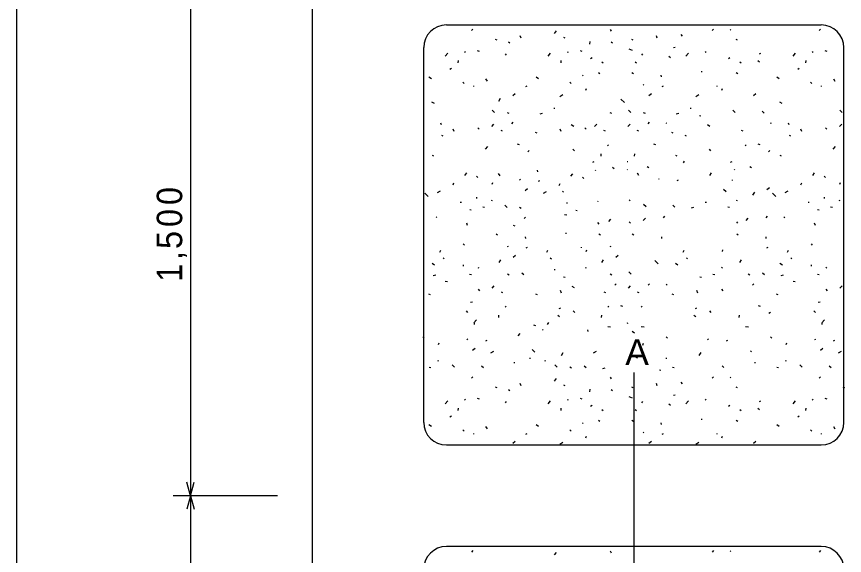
# Model space of a CAD drawing. Units: millimetres at full size, sheet at 1:20; details may follow other scales. Extents: x -7610 to 7610, y -5340 to 5340.
# Drawn here: x -7610 to -5229, y 887 to 2437 of the extents above; entities that cross this region are included whole.
import ezdxf
from ezdxf.enums import TextEntityAlignment as Align

# ---------------------------------------------------------------- set-up
doc = ezdxf.new("R2010")
doc.units = ezdxf.units.MM
doc.header["$LTSCALE"] = 20
for name, color, linetype in [('0-0_枠', 5, 'Continuous'), ('0-6_寸法', 7, 'Continuous'), ('0-8_ハッチング', 3, 'Continuous'), ('3-0', 2, 'Continuous')]:
    doc.layers.add(name, color=color, linetype=linetype)
doc.styles.add('HGPｺﾞｼｯｸE', font='')
doc.styles.get('HGPｺﾞｼｯｸE').set_extended_font_data('HGPｺﾞｼｯｸE')

msp = doc.modelspace()

# ---------------------------------------------------------------- linework, layer by layer
at = {"layer": '0-0_枠'}
for p, q in [((-6760, 3308.63), (-6760, -2116.37)), ((-6374, 2412.63), (-5296, 2412.63)), ((-6439, 1269.63), (-6439, 2347.63)), ((-5231, 1269.63), (-5231, 2347.63)), ((-6374, 1204.63), (-5296, 1204.63)), ((-5296, 912.63), (-6374, 912.63))]:
    msp.add_line(p, q, dxfattribs=at)
for centre, start, end in [((-6374, 2347.63), 90, 180), ((-5296, 2347.63), 0, 90), ((-6374, 1269.63), 180, 270), ((-5296, 1269.63), 270, 0), ((-6374, 847.63), 90, 180), ((-5296, 847.63), 0, 90)]:
    msp.add_arc(centre, 65, start, end, dxfattribs=at)
at = {"layer": '0-6_寸法'}
for p, q in [((-5835, 1412.63), (-5835, 704.63)), ((-7110, 1058.63), (-7120.35, 1097.26)), ((-7110, 1058.63), (-7099.65, 1097.26)), ((-6860, 1058.63), (-7160, 1058.63)), ((-7110, 1058.63), (-7120.35, 1019.99)), ((-7110, 1058.63), (-7099.65, 1019.99))]:
    msp.add_line(p, q, dxfattribs=at)
msp.add_lwpolyline([(-7110, 2558.63), (-7110, 1058.63), (-7110, -441.37), (-7110, -1941.37)], dxfattribs=at)
at = {"layer": '0-8_ハッチング'}
for p, q in [((-6297.82, 2401.01), (-6301.59, 2396.61)), ((-6162.68, 2382.16), (-6160.17, 2375.24)), ((-6063.22, 2388.44), (-6056.94, 2395.36)), ((-5902.95, 2399.76), (-5900.43, 2394.73)), ((-5770.96, 2382.16), (-5768.45, 2375.24)), ((-5699.31, 2385.3), (-5695.54, 2380.9)), ((-5605.86, 2401.01), (-5609.63, 2396.61)), ((-5558.09, 2399.76), (-5555.58, 2397.87)), ((-5297.82, 2401.01), (-5301.59, 2396.61)), ((-6233.71, 2372.1), (-6229.31, 2370.22)), ((-6195.37, 2363.93), (-6191.6, 2361.42)), ((-6037.45, 2377.76), (-6033.06, 2375.87)), ((-5961.4, 2357.65), (-5960.77, 2365.19)), ((-5899.81, 2363.93), (-5896.03, 2361.42)), ((-5841.99, 2372.1), (-5837.59, 2370.22)), ((-5541.75, 2372.1), (-5537.35, 2370.22)), ((-6321.7, 2336.28), (-6319.82, 2333.13)), ((-6285.25, 2338.79), (-6279.59, 2336.9)), ((-6026.14, 2336.28), (-6024.26, 2333.13)), ((-5989.69, 2338.79), (-5984.03, 2336.9)), ((-5848.9, 2344.45), (-5840.1, 2340.68)), ((-5721.31, 2347.59), (-5715.65, 2348.85)), ((-5629.75, 2336.28), (-5627.86, 2333.13)), ((-5321.7, 2336.28), (-5319.82, 2333.13)), ((-5285.25, 2338.79), (-5279.59, 2336.9)), ((-6377.01, 2323.08), (-6370.1, 2331.25)), ((-6339.93, 2303.59), (-6339.3, 2310.51)), ((-6203.54, 2326.22), (-6201.02, 2329.36)), ((-6081.45, 2323.08), (-6074.54, 2331.25)), ((-6044.37, 2303.59), (-6043.74, 2310.51)), ((-5959.52, 2316.16), (-5955.12, 2319.31)), ((-5811.82, 2326.22), (-5809.3, 2329.36)), ((-5733.88, 2323.08), (-5729.48, 2318.68)), ((-5685.06, 2323.08), (-5678.14, 2331.25)), ((-5563.12, 2316.16), (-5558.72, 2319.31)), ((-5478.27, 2310.51), (-5473.24, 2306.73)), ((-5473.87, 2329.36), (-5469.47, 2331.25)), ((-5377.01, 2323.08), (-5370.1, 2331.25)), ((-5339.93, 2303.59), (-5339.3, 2310.51)), ((-6363.81, 2285.99), (-6359.41, 2288.51)), ((-5926.83, 2306.73), (-5923.06, 2304.22)), ((-5830.67, 2306.73), (-5826.9, 2304.22)), ((-5530.44, 2306.73), (-5526.67, 2304.22)), ((-5363.81, 2285.99), (-5359.41, 2288.51)), ((-6424.01, 2263.67), (-6417.09, 2258.64)), ((-6115.96, 2263.67), (-6109.05, 2258.64)), ((-5982.09, 2268.69), (-5980.83, 2266.81)), ((-5936.68, 2276.24), (-5932.28, 2273.09)), ((-5840.52, 2276.24), (-5836.12, 2273.09)), ((-5756.93, 2268.06), (-5756.3, 2263.04)), ((-5641.28, 2278.75), (-5638.13, 2278.75)), ((-5540.29, 2276.24), (-5535.89, 2273.09)), ((-5424.01, 2263.67), (-5417.09, 2258.64)), ((-6326.59, 2247.95), (-6322.81, 2244.18)), ((-6295.79, 2237.9), (-6295.79, 2236.01)), ((-6261.16, 2258.01), (-6256.76, 2251.09)), ((-6145.51, 2236.01), (-6141.73, 2237.9)), ((-6018.54, 2247.95), (-6014.77, 2244.18)), ((-5807.84, 2241.67), (-5806.58, 2239.15)), ((-5753.78, 2236.01), (-5750.01, 2237.9)), ((-5596.02, 2237.9), (-5596.02, 2236.01)), ((-5326.59, 2247.95), (-5322.81, 2244.18)), ((-5295.79, 2237.9), (-5295.79, 2236.01)), ((-5261.16, 2258.01), (-5256.76, 2251.09)), ((-6183.22, 2209.61), (-6176.3, 2215.27)), ((-5973.29, 2225.32), (-5971.4, 2230.35)), ((-5791.5, 2209.61), (-5784.58, 2215.27)), ((-5581.57, 2225.32), (-5579.68, 2230.35)), ((-5491.26, 2209.61), (-5484.35, 2215.27)), ((-6416.47, 2192.01), (-6408.92, 2187.61)), ((-6223.44, 2193.9), (-6218.42, 2202.07)), ((-6048.08, 2207.1), (-6039.28, 2212.75)), ((-5871.94, 2199.55), (-5861.89, 2190.13)), ((-5656.36, 2207.1), (-5647.56, 2212.75)), ((-5416.47, 2192.01), (-5408.92, 2187.61)), ((-6242.3, 2167.5), (-6235.39, 2160.59)), ((-6065.05, 2173.78), (-6061.91, 2173.78)), ((-5850.58, 2167.5), (-5843.66, 2160.59)), ((-5673.33, 2173.78), (-5670.19, 2173.78)), ((-5550.34, 2167.5), (-5543.43, 2160.59)), ((-5242.3, 2167.5), (-5235.39, 2160.59)), ((-6199.56, 2161.21), (-6194.53, 2158.7)), ((-6104.65, 2156.81), (-6097.74, 2158.7)), ((-5904, 2161.21), (-5898.97, 2158.7)), ((-5807.84, 2161.21), (-5802.81, 2158.7)), ((-5712.93, 2156.81), (-5706.01, 2158.7)), ((-5646.3, 2152.41), (-5641.9, 2151.79)), ((-5466.12, 2164.36), (-5460.46, 2159.33)), ((-6391.32, 2131.67), (-6388.81, 2126.64)), ((-6243.56, 2120.36), (-6237.27, 2127.27)), ((-6182.59, 2132.93), (-6186.36, 2128.53)), ((-6014.77, 2126.02), (-6007.86, 2121.62)), ((-5948, 2120.36), (-5941.71, 2127.27)), ((-5851.83, 2120.36), (-5845.55, 2127.27)), ((-5790.87, 2132.93), (-5794.64, 2128.53)), ((-5743.1, 2131.67), (-5740.58, 2129.79)), ((-5623.05, 2126.02), (-5616.13, 2121.62)), ((-5442.86, 2131.67), (-5440.35, 2129.79)), ((-5391.32, 2131.67), (-5388.81, 2126.64)), ((-5243.56, 2120.36), (-5237.27, 2127.27)), ((-6388.18, 2095.85), (-6384.41, 2093.33)), ((-6355.5, 2114.07), (-6352.98, 2107.16)), ((-6283.84, 2117.22), (-6280.07, 2112.82)), ((-6217.79, 2109.67), (-6213.39, 2107.79)), ((-6118.48, 2104.02), (-6114.08, 2102.13)), ((-6047.45, 2114.07), (-6044.94, 2107.16)), ((-5975.8, 2117.22), (-5972.03, 2112.82)), ((-5922.23, 2109.67), (-5917.83, 2107.79)), ((-5826.06, 2109.67), (-5821.66, 2107.79)), ((-5726.76, 2104.02), (-5722.36, 2102.13)), ((-5688.42, 2095.85), (-5684.64, 2093.33)), ((-5525.83, 2109.67), (-5521.43, 2107.79)), ((-5388.18, 2095.85), (-5384.41, 2093.33)), ((-5355.5, 2114.07), (-5352.98, 2107.16)), ((-5283.84, 2117.22), (-5280.07, 2112.82)), ((-6261.78, 2054.99), (-6254.87, 2063.16)), ((-6170.02, 2070.71), (-6164.36, 2068.82)), ((-6139.85, 2048.08), (-6135.45, 2051.22)), ((-6010.37, 2054.99), (-6005.97, 2050.59)), ((-5910.91, 2068.19), (-5909.03, 2065.05)), ((-5778.3, 2070.71), (-5772.64, 2068.82)), ((-5618.65, 2054.99), (-5614.25, 2050.59)), ((-5514.52, 2068.19), (-5512.63, 2065.05)), ((-5478.06, 2070.71), (-5472.4, 2068.82)), ((-5447.89, 2048.08), (-5443.49, 2051.22)), ((-5261.78, 2054.99), (-5254.87, 2063.16)), ((-6415.21, 2038.65), (-6411.44, 2036.14)), ((-5929.14, 2035.51), (-5928.51, 2042.42)), ((-5832.98, 2035.51), (-5832.35, 2042.42)), ((-5715.44, 2038.65), (-5711.67, 2036.14)), ((-5415.21, 2038.65), (-5411.44, 2036.14)), ((-5953.02, 2017.91), (-5948.62, 2020.42)), ((-5895.94, 2003.45), (-5891.54, 2000.31)), ((-5853.85, 2019.63), (-5852.46, 2020.42)), ((-5796.63, 2005.8), (-5792.23, 2002.66)), ((-5692.19, 2016.02), (-5689.04, 2021.05)), ((-5556.63, 2017.91), (-5552.23, 2020.42)), ((-5501.07, 2005.8), (-5496.67, 2002.66)), ((-6320.68, 1980.03), (-6315.65, 1986.94)), ((-6287.37, 1977.52), (-6283.6, 1973.74)), ((-6225.09, 1985.22), (-6220.69, 1978.31)), ((-6112.58, 1995.28), (-6111.95, 1990.25)), ((-6015.79, 1977.68), (-6010.76, 1984.59)), ((-5946.02, 1995.91), (-5944.76, 1994.02)), ((-5853.85, 1997.25), (-5853.26, 1996.37)), ((-5825.54, 1987.57), (-5821.14, 1980.66)), ((-5616.24, 1980.03), (-5611.21, 1986.94)), ((-5546.48, 1998.26), (-5545.22, 1996.37)), ((-5320.68, 1980.03), (-5315.65, 1986.94)), ((-5287.37, 1977.52), (-5283.6, 1973.74)), ((-6354.62, 1953), (-6352.11, 1958.66)), ((-6242.11, 1954.89), (-6240.23, 1959.92)), ((-6163.49, 1968.88), (-6162.24, 1966.36)), ((-6109.44, 1963.22), (-6105.67, 1965.11)), ((-6049.73, 1950.65), (-6047.22, 1956.31)), ((-5982.48, 1975.16), (-5978.71, 1971.39)), ((-5763.95, 1971.23), (-5762.69, 1968.72)), ((-5709.89, 1965.57), (-5706.12, 1967.46)), ((-5552.13, 1967.46), (-5552.13, 1965.57)), ((-5354.62, 1953), (-5352.11, 1958.66)), ((-5242.11, 1954.89), (-5240.23, 1959.92)), ((-6436.33, 1929.12), (-6426.27, 1919.69)), ((-6399.88, 1931), (-6391.08, 1936.03)), ((-6147.15, 1936.82), (-6140.24, 1942.48)), ((-6094.98, 1928.65), (-6086.18, 1933.68)), ((-6040.3, 1934.94), (-6037.16, 1931.8)), ((-5576.64, 1940.43), (-5569.1, 1933.52)), ((-5492.27, 1923.46), (-5487.24, 1931.63)), ((-5452.04, 1939.18), (-5445.13, 1944.83)), ((-5436.33, 1929.12), (-5426.27, 1919.69)), ((-5399.88, 1931), (-5391.08, 1936.03)), ((-6287.37, 1917.18), (-6287.37, 1913.41)), ((-6243.37, 1907.12), (-6242.11, 1909.63)), ((-5938.48, 1904.77), (-5937.22, 1907.28)), ((-5846.98, 1907.12), (-5845.72, 1909.63)), ((-5538.93, 1907.12), (-5537.68, 1909.63)), ((-5287.37, 1917.18), (-5287.37, 1913.41)), ((-5243.37, 1907.12), (-5242.11, 1909.63)), ((-6333.88, 1903.35), (-6330.74, 1903.35)), ((-6306.85, 1881.98), (-6302.45, 1881.35)), ((-6269.14, 1889.52), (-6264.11, 1888.89)), ((-6206.23, 1894.71), (-6199.32, 1887.8)), ((-6163.49, 1888.43), (-6158.47, 1885.91)), ((-6028.99, 1901), (-6025.85, 1901)), ((-5806.69, 1897.06), (-5799.77, 1890.15)), ((-5722.46, 1893.92), (-5716.81, 1888.89)), ((-5669.04, 1886.38), (-5662.13, 1888.26)), ((-5629.44, 1903.35), (-5626.3, 1903.35)), ((-5564.7, 1889.52), (-5559.67, 1888.89)), ((-5333.88, 1903.35), (-5330.74, 1903.35)), ((-5306.85, 1881.98), (-5302.45, 1881.35)), ((-5269.14, 1889.52), (-5264.11, 1888.89)), ((-6403.65, 1861.24), (-6401.13, 1859.35)), ((-6146.52, 1860.14), (-6150.29, 1855.74)), ((-6034.02, 1867.68), (-6027.73, 1866.43)), ((-6001.96, 1879.63), (-5997.56, 1879)), ((-5746.98, 1862.49), (-5750.75, 1858.09)), ((-5451.42, 1862.49), (-5455.19, 1858.09)), ((-5403.65, 1861.24), (-5401.13, 1859.35)), ((-6316.28, 1843.64), (-6313.77, 1836.72)), ((-6181.72, 1836.89), (-6177.32, 1835)), ((-5939.74, 1844.43), (-5935.96, 1840.03)), ((-5907.26, 1847.57), (-5900.97, 1854.49)), ((-5848.23, 1846.78), (-5844.46, 1842.38)), ((-5807.95, 1849.92), (-5801.66, 1856.84)), ((-5540.19, 1846.78), (-5536.42, 1842.38)), ((-5512.38, 1849.92), (-5506.1, 1856.84)), ((-5316.28, 1843.64), (-5313.77, 1836.72)), ((-6231.12, 1811.77), (-6226.72, 1808.63)), ((-6031.88, 1814.28), (-6028.73, 1814.28)), ((-5935.56, 1811.77), (-5931.16, 1808.63)), ((-5839.4, 1811.77), (-5835, 1808.63)), ((-5539.17, 1811.77), (-5534.77, 1808.63)), ((-6147.53, 1803.6), (-6146.9, 1798.57)), ((-5755.8, 1803.6), (-5755.18, 1798.57)), ((-5455.57, 1803.6), (-5454.94, 1798.57)), ((-6392.72, 1758.97), (-6390.2, 1764.63)), ((-6325.46, 1783.48), (-6321.69, 1779.71)), ((-6198.44, 1777.2), (-6197.18, 1774.69)), ((-6144.38, 1771.54), (-6140.61, 1773.43)), ((-6084.67, 1758.97), (-6082.16, 1764.63)), ((-5986.62, 1773.43), (-5986.62, 1771.54)), ((-5972.17, 1760.86), (-5970.28, 1765.89)), ((-5902.88, 1777.2), (-5901.62, 1774.69)), ((-5692.95, 1758.97), (-5690.44, 1764.63)), ((-5580.44, 1760.86), (-5578.56, 1765.89)), ((-5452.43, 1771.54), (-5448.66, 1773.43)), ((-5392.72, 1758.97), (-5390.2, 1764.63)), ((-5325.46, 1783.48), (-5321.69, 1779.71)), ((-6383.29, 1743.26), (-6380.15, 1740.12)), ((-6182.1, 1745.14), (-6175.18, 1750.8)), ((-6075.25, 1743.26), (-6072.1, 1740.12)), ((-5886.54, 1745.14), (-5879.62, 1750.8)), ((-5683.52, 1743.26), (-5680.38, 1740.12)), ((-5383.29, 1743.26), (-5380.15, 1740.12)), ((-6415.34, 1727.55), (-6407.8, 1723.15)), ((-6325.46, 1723.15), (-6325.46, 1719.37)), ((-6281.47, 1713.09), (-6280.21, 1715.6)), ((-6222.32, 1729.43), (-6217.29, 1737.6)), ((-5973.42, 1713.09), (-5972.17, 1715.6)), ((-5926.76, 1729.43), (-5921.73, 1737.6)), ((-5774.66, 1735.09), (-5764.6, 1725.66)), ((-5715.58, 1727.55), (-5708.04, 1723.15)), ((-5581.7, 1713.09), (-5580.44, 1715.6)), ((-5530.37, 1729.43), (-5525.34, 1737.6)), ((-5415.34, 1727.55), (-5407.8, 1723.15)), ((-5325.46, 1723.15), (-5325.46, 1719.37)), ((-5281.47, 1713.09), (-5280.21, 1715.6)), ((-6411.57, 1692.35), (-6404.66, 1694.23)), ((-6307.24, 1695.49), (-6302.21, 1694.86)), ((-6198.44, 1696.75), (-6193.41, 1694.23)), ((-6156.96, 1699.89), (-6151.3, 1694.86)), ((-6063.93, 1709.32), (-6060.79, 1709.32)), ((-5902.88, 1696.75), (-5897.85, 1694.23)), ((-5849.46, 1703.03), (-5842.54, 1696.12)), ((-5607.47, 1695.49), (-5602.44, 1694.86)), ((-5506.48, 1696.75), (-5501.45, 1694.23)), ((-5465, 1699.89), (-5459.34, 1694.86)), ((-5411.57, 1692.35), (-5404.66, 1694.23)), ((-5307.24, 1695.49), (-5302.21, 1694.86)), ((-6377, 1676.01), (-6370.72, 1674.75)), ((-6036.91, 1687.95), (-6032.51, 1687.32)), ((-5885.91, 1668.46), (-5889.68, 1664.06)), ((-5789.75, 1668.46), (-5793.52, 1664.06)), ((-5741.98, 1667.21), (-5739.46, 1665.32)), ((-5645.18, 1687.95), (-5640.78, 1687.32)), ((-5489.51, 1668.46), (-5493.28, 1664.06)), ((-5377, 1676.01), (-5370.72, 1674.75)), ((-6282.72, 1652.75), (-6278.95, 1648.35)), ((-6242.44, 1655.89), (-6236.15, 1662.81)), ((-6216.67, 1645.21), (-6212.27, 1643.32)), ((-6046.33, 1649.61), (-6043.82, 1642.69)), ((-6013.65, 1661.55), (-6006.74, 1657.15)), ((-5921.1, 1645.21), (-5916.7, 1643.32)), ((-5850.71, 1655.89), (-5844.43, 1662.81)), ((-5824.94, 1645.21), (-5820.54, 1643.32)), ((-5654.61, 1649.61), (-5652.1, 1642.69)), ((-5582.96, 1652.75), (-5579.19, 1648.35)), ((-5282.72, 1652.75), (-5278.95, 1648.35)), ((-5242.44, 1655.89), (-5236.15, 1662.81)), ((-6425.4, 1639.55), (-6421, 1637.67)), ((-6117.36, 1639.55), (-6112.96, 1637.67)), ((-5725.64, 1639.55), (-5721.24, 1637.67)), ((-5425.4, 1639.55), (-5421, 1637.67)), ((-6304.72, 1615.04), (-6299.07, 1616.29)), ((-6205.35, 1603.72), (-6203.47, 1600.58)), ((-6049.48, 1596.81), (-6045.08, 1598.7)), ((-5909.79, 1603.72), (-5907.91, 1600.58)), ((-5873.34, 1606.24), (-5867.68, 1604.35)), ((-5813.63, 1603.72), (-5811.74, 1600.58)), ((-5657.75, 1596.81), (-5653.35, 1598.7)), ((-5476.94, 1606.24), (-5471.28, 1604.35)), ((-5304.72, 1615.04), (-5299.07, 1616.29)), ((-6317.29, 1590.53), (-6312.89, 1586.13)), ((-6223.58, 1571.04), (-6222.95, 1577.95)), ((-6053.88, 1577.95), (-6048.85, 1574.18)), ((-6009.25, 1590.53), (-6004.85, 1586.13)), ((-5928.02, 1571.04), (-5927.39, 1577.95)), ((-5662.15, 1577.95), (-5657.13, 1574.18)), ((-5617.53, 1590.53), (-5613.13, 1586.13)), ((-5531.62, 1571.04), (-5530.99, 1577.95)), ((-5446.77, 1583.61), (-5442.37, 1586.75)), ((-5317.29, 1590.53), (-5312.89, 1586.13)), ((-6294.67, 1555.96), (-6287.12, 1564.76)), ((-6294.05, 1555.01), (-6294.05, 1551.23)), ((-6123.09, 1549.98), (-6118.06, 1548.09)), ((-6082.79, 1551.56), (-6079.65, 1556.58)), ((-5853.85, 1554.52), (-5851.34, 1555.96)), ((-5294.67, 1555.96), (-5287.12, 1564.76)), ((-5294.05, 1555.01), (-5294.05, 1551.23)), ((-6167.08, 1518.55), (-6162.06, 1525.46)), ((-6097.32, 1536.78), (-6096.06, 1534.89)), ((-5968.32, 1536.15), (-5967.69, 1531.12)), ((-5909.86, 1544.95), (-5901.69, 1544.32)), ((-5839.47, 1531.75), (-5832.56, 1526.72)), ((-5813.7, 1544.95), (-5805.53, 1544.32)), ((-5513.47, 1544.95), (-5505.3, 1544.32)), ((-6441.81, 1516.04), (-6438.04, 1512.26)), ((-6314.79, 1509.75), (-6313.53, 1507.24)), ((-6260.73, 1504.09), (-6256.96, 1505.98)), ((-5742.05, 1516.04), (-5738.28, 1512.26)), ((-5622.83, 1509.75), (-5621.57, 1507.24)), ((-5568.78, 1504.09), (-5565.01, 1505.98)), ((-5441.81, 1516.04), (-5438.04, 1512.26)), ((-5314.79, 1509.75), (-5313.53, 1507.24)), ((-5260.73, 1504.09), (-5256.96, 1505.98)), ((-6396.56, 1493.41), (-6394.67, 1498.44)), ((-6298.45, 1477.7), (-6291.53, 1483.35)), ((-6127.49, 1478.95), (-6119.94, 1472.04)), ((-5809.3, 1491.52), (-5806.79, 1497.18)), ((-5396.56, 1493.41), (-5394.67, 1498.44)), ((-5298.45, 1477.7), (-5291.53, 1483.35)), ((-6246.28, 1469.52), (-6237.48, 1474.55)), ((-6133.77, 1455.7), (-6133.77, 1451.93)), ((-6043.11, 1461.98), (-6038.08, 1470.15)), ((-5950.72, 1469.52), (-5941.92, 1474.55)), ((-5831.93, 1460.1), (-5824.39, 1455.7)), ((-5742.05, 1455.7), (-5742.05, 1451.93)), ((-5646.72, 1461.98), (-5641.69, 1470.15)), ((-5499.64, 1475.81), (-5496.5, 1472.67)), ((-5246.28, 1469.52), (-5237.48, 1474.55)), ((-6397.82, 1445.64), (-6396.56, 1448.15)), ((-6357.53, 1435.58), (-6350.62, 1428.67)), ((-6273.31, 1432.44), (-6267.65, 1427.41)), ((-6180.28, 1441.87), (-6177.14, 1441.87)), ((-6089.77, 1445.64), (-6088.52, 1448.15)), ((-6061.97, 1435.58), (-6055.05, 1428.67)), ((-6019.23, 1429.3), (-6014.2, 1426.78)), ((-5977.74, 1432.44), (-5972.09, 1427.41)), ((-5581.35, 1432.44), (-5575.69, 1427.41)), ((-5488.33, 1441.87), (-5485.18, 1441.87)), ((-5397.82, 1445.64), (-5396.56, 1448.15)), ((-5357.53, 1435.58), (-5350.62, 1428.67)), ((-5273.31, 1432.44), (-5267.65, 1427.41)), ((-6423.59, 1428.04), (-6418.56, 1427.41)), ((-5924.32, 1424.9), (-5917.41, 1426.78)), ((-5761.53, 1420.5), (-5757.13, 1419.87)), ((-5723.82, 1428.04), (-5718.79, 1427.41)), ((-5423.59, 1428.04), (-5418.56, 1427.41)), ((-6297.82, 1401.01), (-6301.59, 1396.61)), ((-6162.68, 1382.16), (-6160.17, 1375.24)), ((-6063.22, 1388.44), (-6056.94, 1395.36)), ((-5902.95, 1399.76), (-5900.43, 1394.73)), ((-5770.96, 1382.16), (-5768.45, 1375.24)), ((-5699.31, 1385.3), (-5695.54, 1380.9)), ((-5605.86, 1401.01), (-5609.63, 1396.61)), ((-5558.09, 1399.76), (-5555.58, 1397.87)), ((-5297.82, 1401.01), (-5301.59, 1396.61)), ((-6233.71, 1372.1), (-6229.31, 1370.22)), ((-6195.37, 1363.93), (-6191.6, 1361.42)), ((-6037.45, 1377.76), (-6033.06, 1375.87)), ((-5961.4, 1357.65), (-5960.77, 1365.19)), ((-5899.81, 1363.93), (-5896.03, 1361.42)), ((-5841.99, 1372.1), (-5837.59, 1370.22)), ((-5541.75, 1372.1), (-5537.35, 1370.22)), ((-5233.71, 1372.1), (-5229.31, 1370.22)), ((-6321.7, 1336.28), (-6319.82, 1333.13)), ((-6285.25, 1338.79), (-6279.59, 1336.9)), ((-6026.14, 1336.28), (-6024.26, 1333.13)), ((-5989.69, 1338.79), (-5984.03, 1336.9)), ((-5848.9, 1344.45), (-5840.1, 1340.68)), ((-5721.31, 1347.59), (-5715.65, 1348.85)), ((-5629.75, 1336.28), (-5627.86, 1333.13)), ((-5321.7, 1336.28), (-5319.82, 1333.13)), ((-5285.25, 1338.79), (-5279.59, 1336.9)), ((-6377.01, 1323.08), (-6370.1, 1331.25)), ((-6339.93, 1303.59), (-6339.3, 1310.51)), ((-6203.54, 1326.22), (-6201.02, 1329.36)), ((-6081.45, 1323.08), (-6074.54, 1331.25)), ((-6044.37, 1303.59), (-6043.74, 1310.51)), ((-5959.52, 1316.16), (-5955.12, 1319.31)), ((-5811.82, 1326.22), (-5809.3, 1329.36)), ((-5733.88, 1323.08), (-5729.48, 1318.68)), ((-5685.06, 1323.08), (-5678.14, 1331.25)), ((-5563.12, 1316.16), (-5558.72, 1319.31)), ((-5478.27, 1310.51), (-5473.24, 1306.73)), ((-5473.87, 1329.36), (-5469.47, 1331.25)), ((-5377.01, 1323.08), (-5370.1, 1331.25)), ((-5339.93, 1303.59), (-5339.3, 1310.51)), ((-6363.81, 1285.99), (-6359.41, 1288.51)), ((-5926.83, 1306.73), (-5923.06, 1304.22)), ((-5830.67, 1306.73), (-5826.9, 1304.22)), ((-5530.44, 1306.73), (-5526.67, 1304.22)), ((-5363.81, 1285.99), (-5359.41, 1288.51)), ((-6424.01, 1263.67), (-6417.09, 1258.64)), ((-6115.96, 1263.67), (-6109.05, 1258.64)), ((-5982.09, 1268.69), (-5980.83, 1266.81)), ((-5936.68, 1276.24), (-5932.28, 1273.09)), ((-5840.52, 1276.24), (-5836.12, 1273.09)), ((-5756.93, 1268.06), (-5756.3, 1263.04)), ((-5641.28, 1278.75), (-5638.13, 1278.75)), ((-5540.29, 1276.24), (-5535.89, 1273.09)), ((-5424.01, 1263.67), (-5417.09, 1258.64)), ((-6326.59, 1247.95), (-6322.81, 1244.18)), ((-6261.16, 1258.01), (-6256.76, 1251.09)), ((-6018.54, 1247.95), (-6014.77, 1244.18)), ((-5807.84, 1241.67), (-5806.58, 1239.15)), ((-5326.59, 1247.95), (-5322.81, 1244.18)), ((-5261.16, 1258.01), (-5256.76, 1251.09)), ((-6295.79, 1237.9), (-6295.79, 1236.01)), ((-6183.22, 1209.61), (-6176.3, 1215.27)), ((-6145.51, 1236.01), (-6141.73, 1237.9)), ((-5973.29, 1225.32), (-5971.4, 1230.35)), ((-5791.5, 1209.61), (-5784.58, 1215.27)), ((-5753.78, 1236.01), (-5750.01, 1237.9)), ((-5596.02, 1237.9), (-5596.02, 1236.01)), ((-5581.57, 1225.32), (-5579.68, 1230.35)), ((-5491.26, 1209.61), (-5484.35, 1215.27)), ((-5295.79, 1237.9), (-5295.79, 1236.01)), ((-6048.08, 1207.1), (-6039.28, 1212.75)), ((-5656.36, 1207.1), (-5647.56, 1212.75)), ((-6297.82, 901.01), (-6301.59, 896.61)), ((-6063.22, 888.44), (-6056.94, 895.36)), ((-5902.95, 899.76), (-5900.43, 894.73)), ((-5605.86, 901.01), (-5609.63, 896.61)), ((-5558.09, 899.76), (-5555.58, 897.87)), ((-5297.82, 901.01), (-5301.59, 896.61))]:
    msp.add_line(p, q, dxfattribs=at)
at = {"layer": '3-0', "color": 1}
msp.add_line((-7610, 5340), (-7610, -5340), dxfattribs=at)

# ---------------------------------------------------------------- texts
at = {"layer": '0-6_寸法', "color": 3, "style": 'HGPｺﾞｼｯｸE'}
msp.add_text('Ａ', height=73.31, dxfattribs=at).set_placement((-5875, 1412.63), align=Align.BOTTOM_LEFT)
at = {"layer": '0-6_寸法', "color": 3, "insert": (-7120, 1673.63), "char_height": 73.31, "attachment_point": 7, "rotation": 90, "style": 'HGPｺﾞｼｯｸE'}
msp.add_mtext('\\T1.22;\\W0.95;1,500', dxfattribs=at)

doc.saveas('drawing.dxf')
